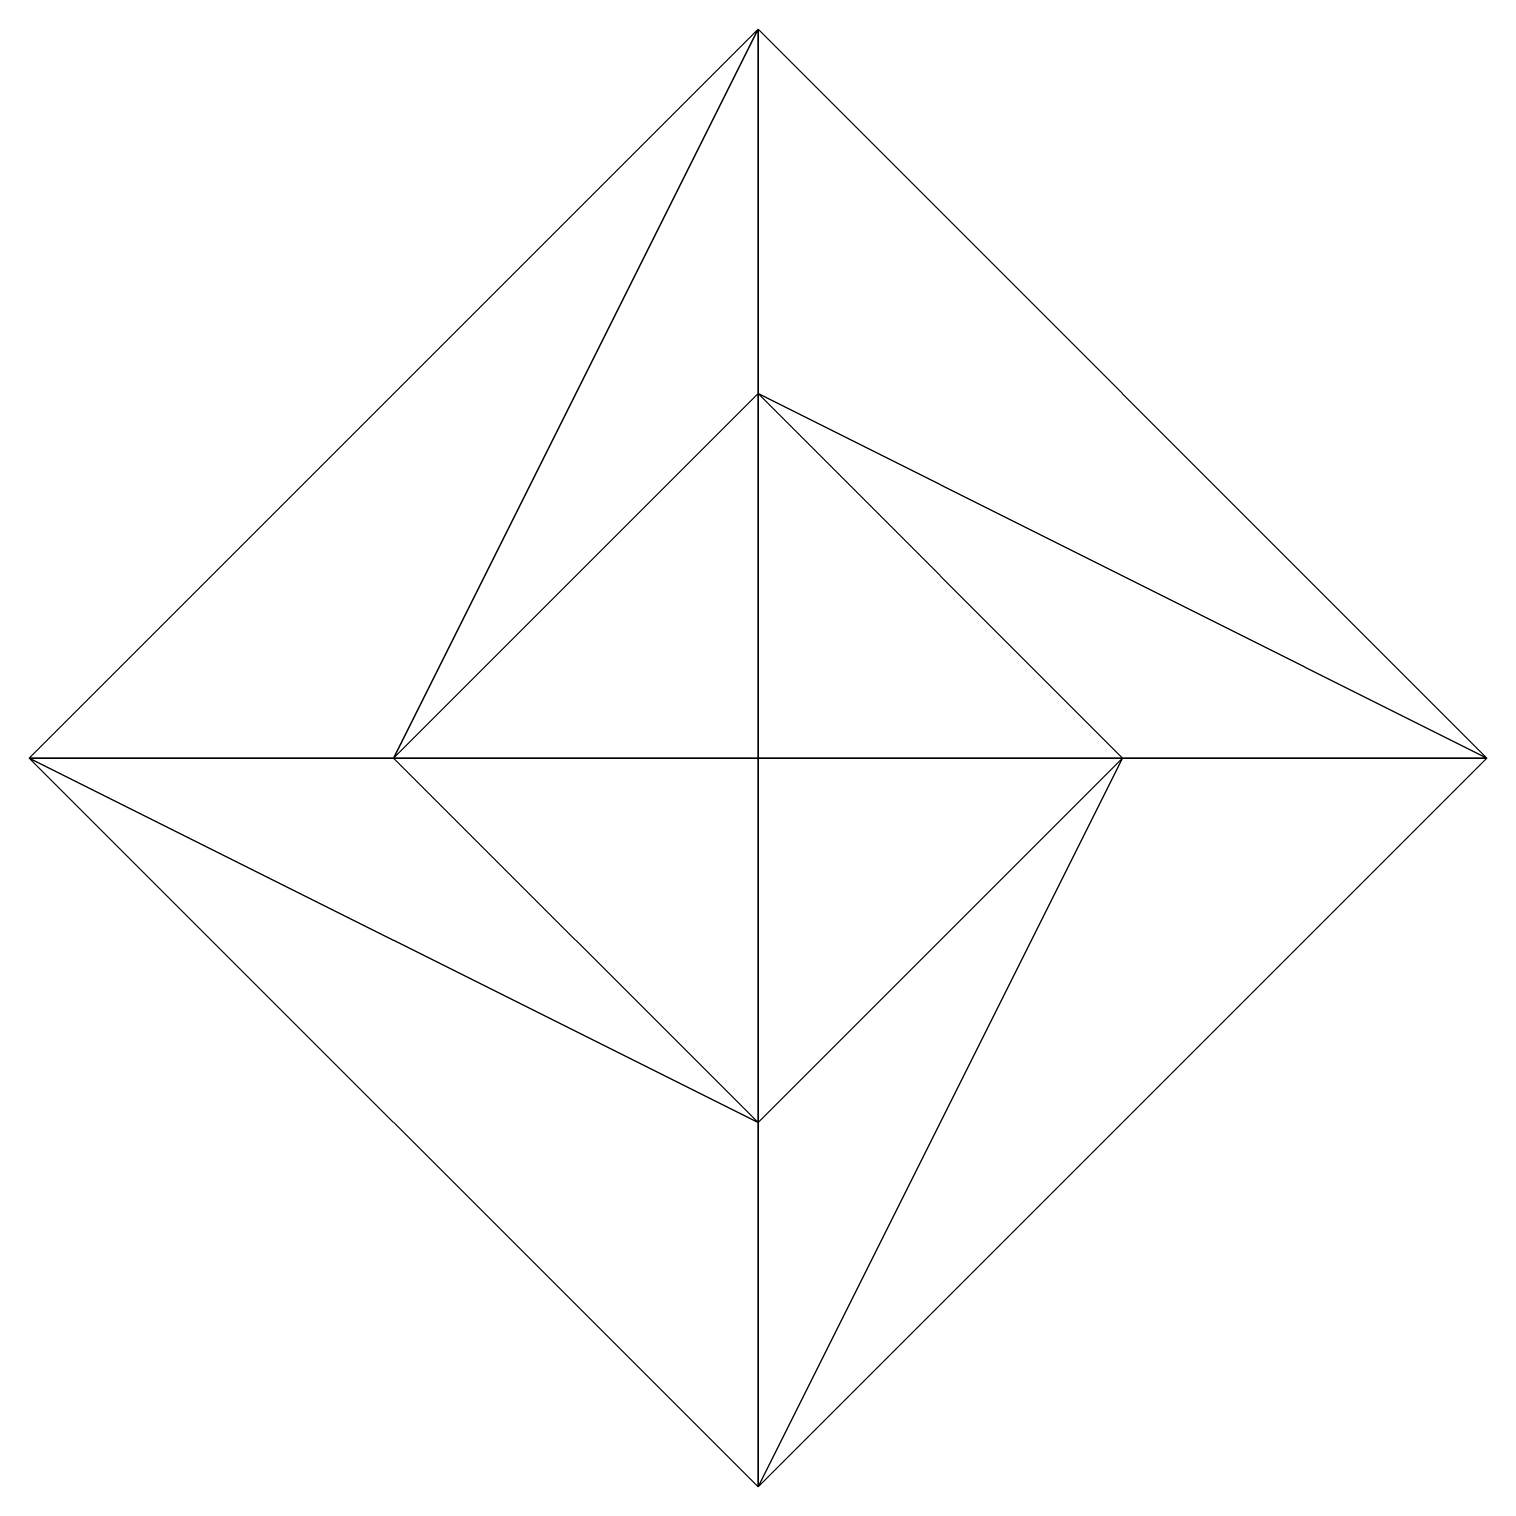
# Model space of a CAD drawing. Extents: x -64 to 64, y -64 to 64.
import ezdxf

# ---------------------------------------------------------------- set-up
doc = ezdxf.new("R2010")
doc.units = 0

msp = doc.modelspace()

# ---------------------------------------------------------------- meshes
at = {"layer": 'OBJECT000', "color": 50}
mesh = msp.add_polyface(dxfattribs=at)
corners = [(-64, 0, -8), (0, -64, -8), (64, 0, -8), (0, 64, -8), (32, 0, 8), (0, 32, 8), (0, -32, 8), (-32, 0, 8)]
mesh.append_faces([[corners[k] for k in face] for face in [(1, 3, 0), (2, 5, 3), (1, 4, 2), (0, 6, 1), (3, 7, 0), (4, 7, 5)]], dxfattribs={"vtx0": -1})
mesh.append_faces([[corners[k] for k in face] for face in [(1, 2, 3), (2, 4, 5), (1, 6, 4), (0, 7, 6), (3, 5, 7), (4, 6, 7)]], dxfattribs={"vtx2": -1})

doc.saveas('drawing.dxf')
